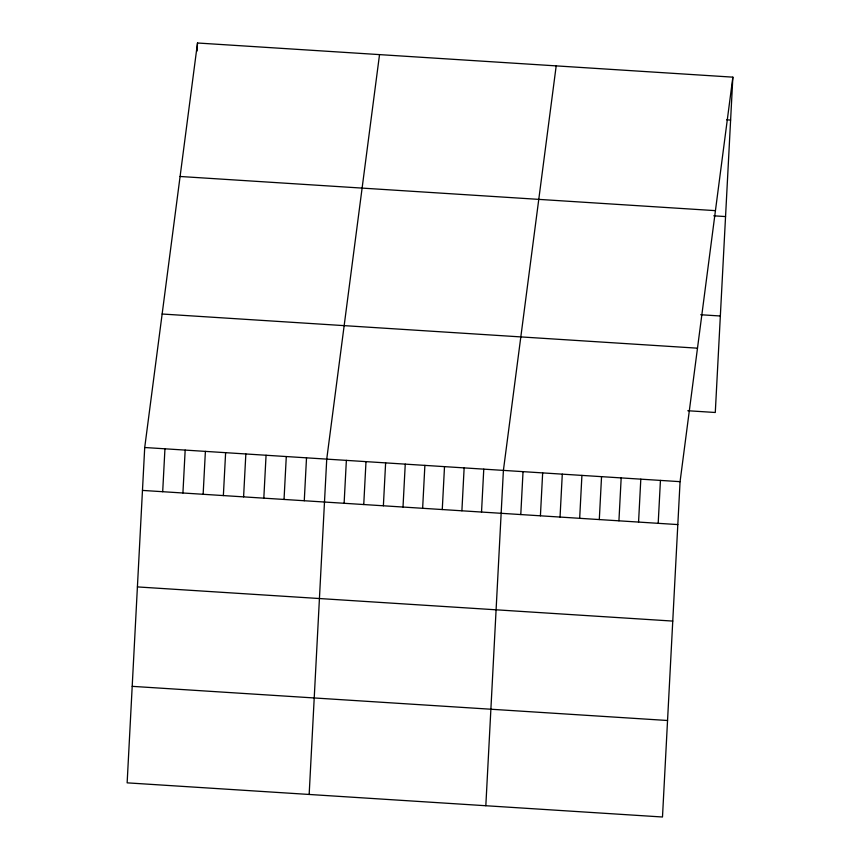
<?xml version="1.0" encoding="UTF-8"?>
<svg xmlns="http://www.w3.org/2000/svg" width="860" height="860" viewBox="0 0 860 860"><rect width="100%" height="100%" fill="white"/><g stroke="black" fill="none" stroke-linecap="round" stroke-linejoin="round"><path stroke-width="1.29" d="M144.716 447.512L127.14 782.847L662.49 817L680.067 481.664L732.86 77.153L197.51 43L144.716 447.512L680.067 481.664M162.69 491.705L164.948 448.802M197.08 51.041L197.51 43M182.922 492.995L185.169 450.092M203.143 494.285L205.389 451.382M223.363 495.586L225.621 452.672M243.595 496.876L245.842 453.962M263.816 498.166L266.062 455.252M284.036 499.456L286.294 456.542M304.268 500.746L306.515 457.832M309.159 794.457L326.736 459.122L379.529 54.61M344.118 503.283L346.365 460.369M363.748 504.54L365.994 461.627M383.377 505.787L385.624 462.873M403.007 507.045L405.254 464.131M422.636 508.292L424.883 465.378M442.266 509.55L444.512 466.636M461.895 510.797L464.142 467.883M481.525 512.055L483.771 469.141M485.825 805.723L503.401 470.388L556.194 65.887M520.784 514.559L523.03 471.645M540.413 515.807L542.66 472.892M560.043 517.064L562.289 474.15M579.672 518.311L581.919 475.397M599.302 519.569L601.548 476.655M618.931 520.816L621.178 477.902M638.561 522.074L640.808 479.16M658.19 523.321L660.437 480.407M732.86 77.153L715.284 412.488L687.796 410.736M726.678 119.819L730.602 120.067M180.084 176.483L715.434 210.646M713.768 215.817L725.55 216.57M700.707 314.738L720.336 315.996M162.142 314.018L697.492 348.182M142.47 490.415L677.82 524.578M137.417 586.918L672.767 621.081M132.203 686.345L667.553 720.497"/></g></svg>
